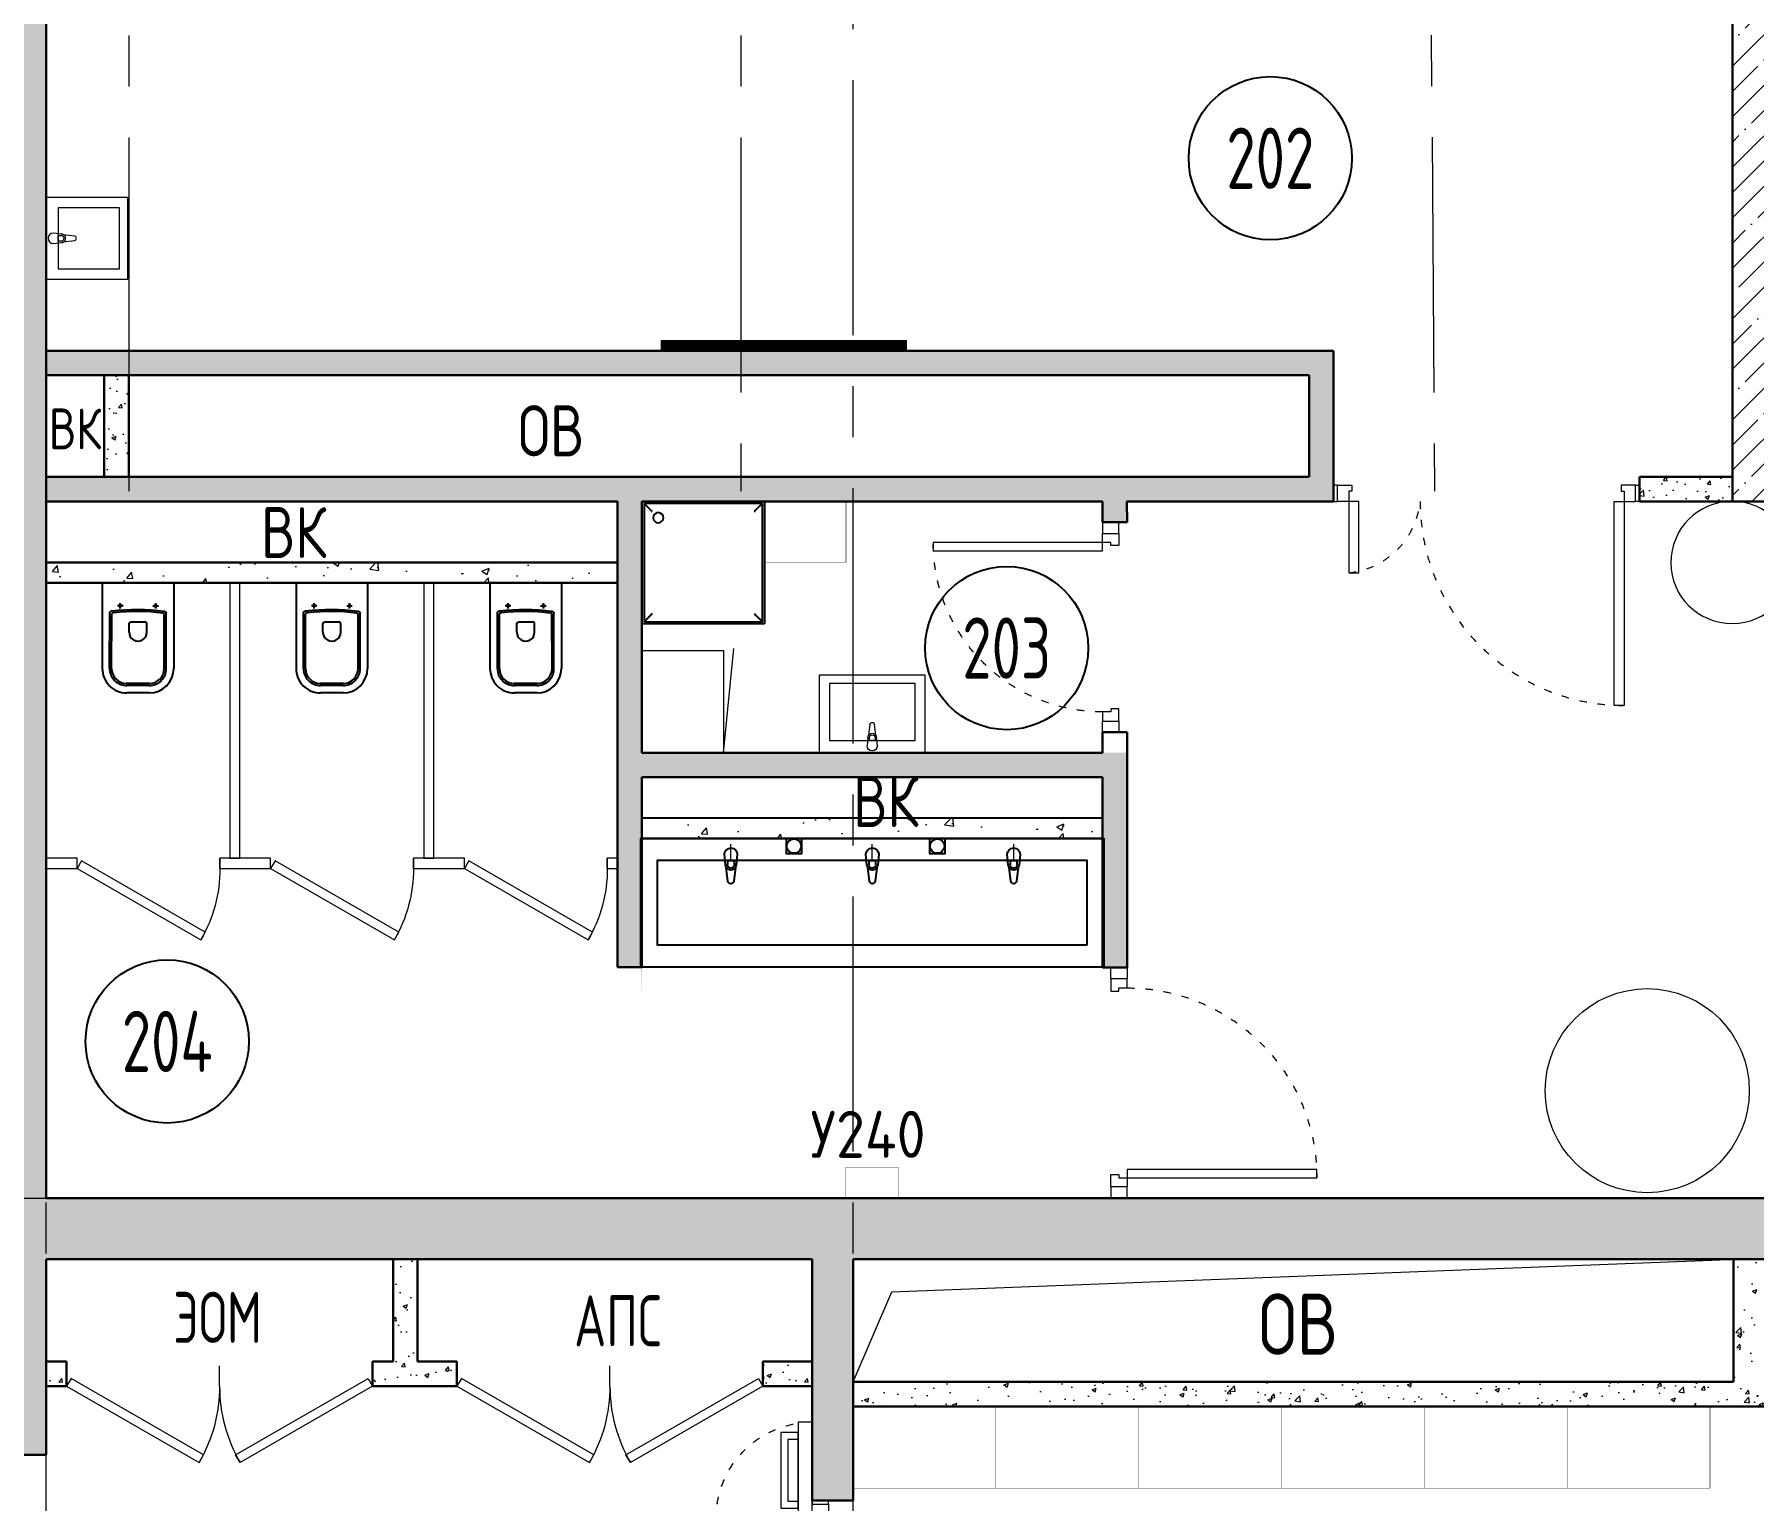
# Model space of a CAD drawing. Header units: millimetres. Extents: x -13407 to 95998, y -2719 to 109387.
# Drawn here: x 17107 to 25534, y 18370 to 25556 of the extents above; entities that cross this region are included whole.
import ezdxf
from ezdxf.enums import TextEntityAlignment as Align

# ---------------------------------------------------------------- set-up
doc = ezdxf.new("R2010")
doc.units = ezdxf.units.MM
doc.linetypes.add('ACAD_ISO03W100', pattern=[30, 12, -18])
doc.linetypes.add('CENTER', pattern=[2, 1.25, -0.25, 0.25, -0.25])
for name, color, linetype, lineweight in [('АР_Двери', 5, 'Continuous', 18), ('АР_Маркер экспликации', 239, 'Continuous', 13), ('АР_Номер помещения', 1, 'Continuous', 25), ('АР_Оси', 193, 'Continuous', 9), ('АР_Перегородки газоблок', 165, 'Continuous', 30), ('АР_Перегородки газоблок_Штрих', 165, 'Continuous', 5), ('АР_Перегородки сантехнические', 216, 'Continuous', 9), ('АР_Помещения_площадь', 19, 'Continuous', 9), ('АР_Сущ Несущая стена', 202, 'Continuous', 30), ('АР_тонкая линия', 250, 'Continuous', 0), ('АР_Шкафы ЭОМ', 1, 'Continuous', 0), ('АР_Штриховка монолит', 250, 'Continuous', 9), ('Сан.техника', 153, 'Continuous', 9), ('ТХ_мебель передв', 250, 'Continuous', 13), ('ТХ_ОСНОВНОЙ', 103, 'Continuous', 25)]:
    doc.layers.add(name, color=color, linetype=linetype, lineweight=lineweight)
for name, color, linetype in [('АР_Отверстия', 251, 'Continuous'), ('ТХ_дозаторы', 7, 'Continuous'), ('ТХ_обор_бытовое', 14, 'Continuous'), ('ТХ_обор_бытовое_поз', 14, 'Continuous'), ('ТХ_сантехника', 253, 'Continuous')]:
    doc.layers.add(name, color=color, linetype=linetype)
doc.layers.get('ТХ_ОСНОВНОЙ').off()
doc.styles.add('ICOCPEUR', font='isocpeur.ttf')
doc.styles.add('ISOCPEUR', font='isocpeur.ttf', dxfattribs={"width": 0.7})
doc.styles.add('ISOCPEUR_1', font='isocpeur.ttf', dxfattribs={"width": 0.9, "height": 250})
doc.styles.get("Standard").update_dxf_attribs({"font": 'arial.ttf'})
pattern_1 = [(50, (76865.7, -55313.48), (215.17805, -18.82564), [22.5, -247.5]), (355, (76865.7, -55313.48), (-41.6254, 225.65764), [18, -198]), (100.45144, (76883.63, -55315.05), (173.55265, 206.832), [19.12206, -210.34263]), (46.1842, (76865.7, -55253.48), (320.1724, -49.6558), [33.75, -371.25]), (96.63564, (76892.38, -55257.62), (280.3986, 292.2356), [28.6831, -315.5141]), (351.18416, (76865.7, -55253.5), (280.3986, 292.2356), [27, -297]), (21, (76895.7, -55268.48), (179.0721, -120.78567), [22.5, -247.5]), (326, (76895.7, -55268.48), (72.9946, 217.545), [18, -198]), (71.45144, (76910.62, -55278.55), (252.0667, 96.75935), [19.12206, -210.34263]), (37.5, (76865.7, -55313.48), (3.647957, 99.868156), [0, -195.6, 0, -201, 0, -198.75]), (7.5, (76865.7, -55313.48), (78.92086, 118.32351), [0, -114.6, 0, -191.1, 0, -75.75]), (327.5, (76798.8, -55313.48), (160.14673, -6.76646), [0, -75, 0, -234, 0, -310.5]), (317.5, (76768.8, -55313.48), (174.95585, 30.0315), [0, -97.5, 0, -155.4, 0, -220.5])]

# ---------------------------------------------------------------- blocks, each defined once
blk = doc.blocks.new('*U279')
at = {"color": 253}
for p, q in [((-700, 0), (-700, 50)), ((0, 0), (0, 50))]:
    blk.add_line(p, q, dxfattribs=at)
blk.add_lwpolyline([(0, 0), (-606.2, -350), (-628.1, -312.1), (-21.9, 37.9)], close=True, dxfattribs=at)
blk.add_arc((0, 0), 700, 180, 210, dxfattribs=at)
blk = doc.blocks.new('*U275')
at = {"color": 253}
for p, q in [((-700, 0), (-700, 50)), ((0, 0), (0, 50))]:
    blk.add_line(p, q, dxfattribs=at)
blk.add_lwpolyline([(0, 0), (-606.2, -350), (-628.1, -312.1), (-21.9, 37.9)], close=True, dxfattribs=at)
blk.add_arc((0, 0), 700, 180, 210, dxfattribs=at)
blk = doc.blocks.new('*U276')
at = {"color": 253}
for p, q in [((-700, 0), (-700, 50)), ((0, 0), (0, 50))]:
    blk.add_line(p, q, dxfattribs=at)
blk.add_lwpolyline([(0, 0), (-606.2, -350), (-628.1, -312.1), (-21.9, 37.9)], close=True, dxfattribs=at)
blk.add_arc((0, 0), 700, 180, 210, dxfattribs=at)
blk = doc.blocks.new('Полуторная_на лестницу')
at = {"color": 253}
for points in [[(75, 80), (75, 1080), (124.9, 1080), (124.9, 80)], [(1375.1, 430), (1375.1, 80), (1425, 80), (1425, 430)]]:
    blk.add_lwpolyline(points, close=True, dxfattribs=at)
for points in [[(0, 0), (0, 80), (20, 80), (20, 0), (0, 0)], [(20, 80), (20, 0), (90, 0), (90, 30), (75, 30), (75, 80), (20, 80)], [(1480, 80), (1480, 0), (1410, 0), (1410, 30), (1425, 30), (1425, 80), (1480, 80)], [(1500, 0), (1500, 80), (1480, 80), (1480, 0), (1500, 0)]]:
    blk.add_lwpolyline(points, dxfattribs=at)
at = {"color": 253, "linetype": 'ACAD_ISO03W100', "ltscale": 3}
for centre, radius, start, end in [((75, 80), 1000, 0, 90), ((1465.4, 39.6), 392.5, 95.90754, 174.09246)]:
    blk.add_arc(centre, radius, start, end, dxfattribs=at)
blk = doc.blocks.new('*U373')
at = {"layer": 'АР_Номер помещения', "color": 253}
blk.add_circle((-11695.7, 1756.1), 400, dxfattribs=at)
at = {"layer": 'АР_Номер помещения', "color": 253, "style": 'ISOCPEUR', "width": 0.7}
blk.add_attdef('НОМЕР_ПОМЕЩЕНИЯ', text='', height=300, dxfattribs=at).set_placement((-11695.7, 1756.1), align=Align.MIDDLE_CENTER)
at = {"layer": 'АР_Помещения_площадь', "color": 253, "lineweight": 30, "width": 0.7, "flags": 104}
blk.add_attdef('ИМЯ_ПОМЕЩЕНИЯ', text='', height=100, dxfattribs=at).set_placement((157.6, 1217.1), align=Align.MIDDLE_CENTER)
blk = doc.blocks.new('*U355')
at = {"layer": 'АР_Номер помещения', "color": 253}
blk.add_circle((-20384, 2051.9), 400, dxfattribs=at)
at = {"layer": 'АР_Номер помещения', "color": 253, "style": 'ISOCPEUR', "width": 0.7}
blk.add_attdef('НОМЕР_ПОМЕЩЕНИЯ', text='', height=300, dxfattribs=at).set_placement((-20384, 2051.9), align=Align.MIDDLE_CENTER)
at = {"layer": 'АР_Помещения_площадь', "color": 253, "lineweight": 30, "width": 0.7, "flags": 104}
blk.add_attdef('ИМЯ_ПОМЕЩЕНИЯ', text='', height=100, dxfattribs=at).set_placement((157.6, 1217.1), align=Align.MIDDLE_CENTER)
blk = doc.blocks.new('*U356')
at = {"layer": 'АР_Номер помещения', "color": 253}
blk.add_circle((-24393.5, 229.8), 400, dxfattribs=at)
at = {"layer": 'АР_Номер помещения', "color": 253, "style": 'ISOCPEUR', "width": 0.7}
blk.add_attdef('НОМЕР_ПОМЕЩЕНИЯ', text='', height=300, dxfattribs=at).set_placement((-24393.5, 229.8), align=Align.MIDDLE_CENTER)
at = {"layer": 'АР_Помещения_площадь', "color": 253, "lineweight": 30, "width": 0.7, "flags": 104}
blk.add_attdef('ИМЯ_ПОМЕЩЕНИЯ', text='', height=100, dxfattribs=at).set_placement((157.6, 1217.1), align=Align.MIDDLE_CENTER)
blk = doc.blocks.new('*U156')
at = {"color": 253}
for p, q in [((-750, 0), (-750, 100)), ((0, 0), (0, 100))]:
    blk.add_line(p, q, dxfattribs=at)
blk.add_lwpolyline([(0, 0), (-649.5, -375), (-671.4, -337.1), (-21.9, 37.9)], close=True, dxfattribs=at)
blk.add_arc((0, 0), 750, 180, 210, dxfattribs=at)
blk = doc.blocks.new('*U157')
at = {"color": 253}
for p, q in [((-750, 0), (-750, 100)), ((0, 0), (0, 100))]:
    blk.add_line(p, q, dxfattribs=at)
blk.add_lwpolyline([(0, 0), (-649.5, -375), (-671.4, -337.1), (-21.9, 37.9)], close=True, dxfattribs=at)
blk.add_arc((0, 0), 750, 180, 210, dxfattribs=at)
blk = doc.blocks.new('унитаз поликлиники')
at = {"color": 253}
for p, q in [((0, 175), (0, -175)), ((0, 175), (420, 175)), ((125.6, 86.7), (99.5, 86.7)), ((112.4, 73.1), (112.4, 100.2)), ((420, 138.7), (149.6, 138.7)), ((420, 129), (156.8, 128.7)), ((191.9, -33.7), (191.9, 33.7)), ((242.4, 43.7), (201.9, 43.7)), ((494, 57.1), (494, -57.1)), ((504, 55), (504, -55)), ((540, 55), (540, -55)), ((112.3, -73), (112.3, -100.1)), ((242.4, -43.7), (201.9, -43.7)), ((125.5, -86.5), (99.4, -86.5)), ((420, -139), (147.9, -138.7)), ((420, -129), (155.2, -128.7)), ((0, -175), (420, -175))]:
    blk.add_line(p, q, dxfattribs=at)
for centre, radius, start, end in [((420, 55), 120, 0, 90), ((420.5, 55.2), 83.5, 359.86187, 90.33349), ((420, 55), 74, 0, 90), ((242.4, 0), 43.7, 270, 90), ((420, -55), 120, 270, 0), ((420, -55), 84, 270, 0), ((420, -55), 74, 270, 358.40182)]:
    blk.add_arc(centre, radius, start, end, dxfattribs=at)
at = {"color": 253, "extrusion": (0, 0, -1)}
for centre, major_axis, ratio, start_param, end_param in [((112.4, 86.8), (3.55, 3.55), 1, 5.504025, 11.78721), ((1158.1, 0), (-731, -726.4), 0.993775, 0.659849, 0.910919), ((984.1, 0), (-23.4, -941.4), 0.89728, 1.422258, 1.677847), ((149.5, 127.3), (-5.6, -10.5), 0.821373, 1.269211, 2.570669), ((154.4, 119.8), (-5.61, -7.72), 0.798093, 1.232924, 2.686723), ((201.9, -33.5), (4.12, -9.49), 0.964797, 0.42926, 1.943413), ((147.9, -127.5), (5.4, -10.4), 0.836443, 0.56114, 1.877577), ((155.2, -117.5), (5.3, -10.4), 0.842984, 0.549902, 1.8819)]:
    blk.add_ellipse(centre, major_axis=major_axis, ratio=ratio, start_param=start_param, end_param=end_param, dxfattribs=at)
at = {"color": 253}
for centre, major_axis, ratio, start_param, end_param in [((201.9, 33.5), (4.12, 9.49), 0.964797, 0.42926, 1.943413), ((112.3, -86.6), (3.54, -3.55), 1, 5.504025, 11.78721)]:
    blk.add_ellipse(centre, major_axis=major_axis, ratio=ratio, start_param=start_param, end_param=end_param, dxfattribs=at)
blk = doc.blocks.new('Из_буфера27431')
at = {"color": 253, "linetype": 'Continuous', "lineweight": 5}
for p, q in [((-138.5, 11.1), (-85.6, 17.7)), ((-138.5, 11.1), (-85.6, 17.7)), ((-76.1, 21), (-34.1, 25)), ((-76.1, 21), (-34.1, 25)), ((-59, 13.6), (-73.9, 13.6)), ((-59, 13.6), (-73.9, 13.6)), ((-59, -13.6), (-59, 13.6)), ((-59, -13.6), (-59, 13.6)), ((-85.6, -17.7), (-138.5, -11.1)), ((-85.6, -17.7), (-138.5, -11.1)), ((-34.1, -25), (-76.1, -21)), ((-34.1, -25), (-76.1, -21)), ((-73.9, -13.6), (-59, -13.6)), ((-73.9, -13.6), (-59, -13.6))]:
    blk.add_line(p, q, dxfattribs=at)
for points in [[(0, -260), (-380, -260), (-380, 260), (0, 260)], [(-59, -210), (-339.1, -210), (-339.1, 210), (-59, 210)], [(-59, -210), (-339.1, -210), (-339.1, 210), (-59, 210)]]:
    blk.add_lwpolyline(points, close=True, dxfattribs=at)
for centre, radius, start, end in [((-137.1, 0), 11.2, 97.13892, 262.86108), ((-137.1, 0), 11.2, 97.13892, 262.86108), ((-74.2, 0), 21.1, 122.77103, 237.22897), ((-74.2, 0), 21.1, 122.77103, 237.22897), ((-73.9, 0), 13.6, 90, 270), ((-73.9, 0), 13.6, 90, 270), ((-74.2, 0), 21.1, 95.16961, 122.77103), ((-74.2, 0), 21.1, 95.16961, 122.77103), ((-34.1, 0), 25, 270, 90), ((-34.1, 0), 25, 270, 90), ((-74.2, 0), 21.1, 237.22897, 264.83039), ((-74.2, 0), 21.1, 237.22897, 264.83039)]:
    blk.add_arc(centre, radius, start, end, dxfattribs=at)
blk = doc.blocks.new('*U148')
at = {"color": 253}
for p, q in [((-750, 0), (-750, 100)), ((0, 0), (0, 100))]:
    blk.add_line(p, q, dxfattribs=at)
blk.add_lwpolyline([(0, 0), (-649.5, -375), (-671.4, -337.1), (-21.9, 37.9)], close=True, dxfattribs=at)
blk.add_arc((0, 0), 750, 180, 210, dxfattribs=at)
blk = doc.blocks.new('*U149')
at = {"color": 253}
for p, q in [((-750, 0), (-750, 100)), ((0, 0), (0, 100))]:
    blk.add_line(p, q, dxfattribs=at)
blk.add_lwpolyline([(0, 0), (-649.5, -375), (-671.4, -337.1), (-21.9, 37.9)], close=True, dxfattribs=at)
blk.add_arc((0, 0), 750, 180, 210, dxfattribs=at)
blk = doc.blocks.new('*U144')
at = {"color": 253}
for points in [[(-55, -80), (-55, 0), (-115, 0), (-115, -40), (-100, -40), (-100, -80), (-55, -80)], [(0, 0), (0, -80), (-55, -80), (-55, 0), (0, 0)], [(-1130, 0), (-1130, -80), (-1075, -80), (-1075, 0), (-1130, 0)], [(-1075, -80), (-1075, 0), (-1015, 0), (-1015, -40), (-1030, -40), (-1030, -80), (-1075, -80)]]:
    blk.add_lwpolyline(points, dxfattribs=at)
blk.add_lwpolyline([(-100, -80), (-100, -1010), (-140, -1010), (-140, -80)], close=True, dxfattribs=at)
at = {"color": 253, "linetype": 'ACAD_ISO03W100', "ltscale": 3}
blk.add_arc((-100, -80), 930, 180, 270, dxfattribs=at)
blk = doc.blocks.new('*U145')
at = {"color": 253}
blk.add_lwpolyline([(100, 80), (100, 910), (140, 910), (140, 80)], close=True, dxfattribs=at)
for points in [[(0, 0), (0, 80), (55, 80), (55, 0), (0, 0)], [(55, 80), (55, 0), (115, 0), (115, 40), (100, 40), (100, 80), (55, 80)], [(975, 80), (975, 0), (915, 0), (915, 40), (930, 40), (930, 80), (975, 80)], [(1030, 0), (1030, 80), (975, 80), (975, 0), (1030, 0)]]:
    blk.add_lwpolyline(points, dxfattribs=at)
at = {"color": 253, "linetype": 'ACAD_ISO03W100', "ltscale": 3}
blk.add_arc((100, 80), 830, 0, 90, dxfattribs=at)
blk = doc.blocks.new('Из_буфера31843')
at = {"color": 253}
for p, q in [((365.8, 166.1), (359.2, 113.1)), ((394.6, 113.1), (388, 166.1)), ((915.8, 166.1), (909.2, 113.1)), ((944.6, 113.1), (938, 166.1)), ((1465.7, 166.1), (1459.1, 113.1)), ((1494.5, 113.1), (1487.9, 166.1)), ((355.9, 103.6), (351.9, 61.7)), ((363.3, 86.6), (363.3, 101.5)), ((390.5, 86.6), (363.3, 86.6)), ((390.5, 101.5), (390.5, 86.6)), ((401.9, 61.7), (397.9, 103.6)), ((905.9, 103.6), (901.9, 61.7)), ((913.3, 86.6), (913.3, 101.5)), ((940.5, 86.6), (913.3, 86.6)), ((940.5, 101.5), (940.5, 86.6)), ((951.9, 61.7), (947.9, 103.6)), ((1455.8, 103.6), (1451.8, 61.7)), ((1463.2, 86.6), (1463.2, 101.5)), ((1490.4, 86.6), (1463.2, 86.6)), ((1490.4, 101.5), (1490.4, 86.6)), ((1501.8, 61.7), (1497.8, 103.6))]:
    blk.add_line(p, q, dxfattribs=at)
at = {"color": 253, "lineweight": 13, "ltscale": 500}
for p, q in [((376.9, 85), (376.9, 22.5)), ((926.9, 85), (926.9, 22.5)), ((1476.9, 85), (1476.9, 22.5))]:
    blk.add_line(p, q, dxfattribs=at)
at = {"color": 253}
for points in [[(1826.9, 500), (26.9, 500), (26.9, 0), (1826.9, 0)], [(1761.9, 415), (91.9, 415), (91.9, 85), (1761.9, 85)]]:
    blk.add_lwpolyline(points, close=True, dxfattribs=at)
for centre, major_axis, start_param, end_param in [((376.9, 164.7), (-7.91, 7.91), 4.051589, 6.943986), ((926.9, 164.7), (-7.91, 7.91), 4.051589, 6.943986), ((1476.8, 164.7), (-7.91, 7.91), 4.051589, 6.943986), ((376.9, 101.7), (-14.9, -14.9), -1.35736, -0.875625), ((376.9, 101.7), (-14.9, 14.9), 4.498953, 6.496621), ((376.9, 101.5), (-9.62, 9.62), 3.926991, 7.068583), ((376.9, 101.7), (-14.9, 14.9), 4.017217, 4.498953), ((926.9, 101.7), (-14.9, -14.9), -1.35736, -0.875625), ((926.9, 101.7), (-14.9, 14.9), 4.498953, 6.496621), ((926.9, 101.5), (-9.62, 9.62), 3.926991, 7.068583), ((926.9, 101.7), (-14.9, 14.9), 4.017217, 4.498953), ((1476.8, 101.7), (-14.9, -14.9), -1.35736, -0.875625), ((1476.8, 101.7), (-14.9, 14.9), 4.498953, 6.496621), ((1476.8, 101.5), (-9.62, 9.62), 3.926991, 7.068583), ((1476.8, 101.7), (-14.9, 14.9), 4.017217, 4.498953), ((376.9, 61.7), (-17.7, -17.7), -0.785398, 2.356194), ((926.9, 61.7), (-17.7, -17.7), -0.785398, 2.356194), ((1476.8, 61.7), (-17.7, -17.7), -0.785398, 2.356194)]:
    blk.add_ellipse(centre, major_axis=major_axis, ratio=1, start_param=start_param, end_param=end_param, dxfattribs=at)
blk = doc.blocks.new('дв.1700')
at = {"layer": 'АР_Двери', "color": 253}
for points in [[(-87, 0), (-87, -80), (-70, -80), (-70, 0), (-87, 0)], [(-70, -80), (-70, 0), (0, 0), (0, -30), (0, -30), (0, -80), (-70, -80)], [(1596, -80), (1596, 0), (1526, 0), (1526, -30), (1526, -30), (1526, -80), (1596, -80)], [(1613, 0), (1613, -80), (1596, -80), (1596, 0), (1613, 0)]]:
    blk.add_lwpolyline(points, dxfattribs=at)
for points in [[(0, -80), (-692, -876), (-639.2, -921.8), (52.7, -125.8)], [(1997.3, -149.9), (1526, -149.9), (1526, -80), (1997.3, -80)], [(19.9, -163.6), (-606.3, -883.9), (-542.2, -939.6), (84, -219.2)], [(1946.9, -234.7), (1576, -234.7), (1576, -149.9), (1946.9, -149.9)], [(1911.9, -199.7), (1611, -199.7), (1611, -149.9), (1911.9, -149.9)], [(-3, -190), (-583.3, -857.5), (-545.7, -890.2), (34.6, -222.7)]]:
    blk.add_lwpolyline(points, close=True, dxfattribs=at)
at = {"layer": 'АР_Двери', "color": 253, "linetype": 'ACAD_ISO03W100', "ltscale": 3}
for points in [[(0, -80), (0, -1134.7), (69.9, -1134.7), (69.9, -80)], [(1456.1, -551.3), (1456.1, -80), (1526, -80), (1526, -551.3)]]:
    blk.add_lwpolyline(points, close=True, dxfattribs=at)
for points in [[(69.9, -1049.5), (69.9, -1084.5), (154.7, -1084.5), (154.7, -130), (69.9, -130), (69.9, -165)], [(69.9, -1049.5), (119.7, -1049.5), (119.7, -165), (69.9, -165)], [(1456.1, -465.9), (1456.1, -500.9), (1371.3, -500.9), (1371.3, -130), (1456.1, -130), (1456.1, -165)], [(1456.1, -465.9), (1406.3, -465.9), (1406.3, -165), (1456.1, -165)]]:
    blk.add_lwpolyline(points, dxfattribs=at)
for centre, radius, start, end in [((0, -80), 1054.7, 228.99999, 0), ((1526, -80), 471.3, 180, 351.4758)]:
    blk.add_arc(centre, radius, start, end, dxfattribs=at)
blk = doc.blocks.new('Из_буфера30949')
at = {"color": 253}
for p, q in [((-600, 0), (-600, 600)), ((-600, 600), (0, 600)), ((-590, 590), (-590, 10)), ((-10, 590), (-590, 590)), ((-10, 10), (-10, 590)), ((0, 600), (0, 0)), ((0, 0), (-600, 0)), ((-590, 10), (-10, 10))]:
    blk.add_line(p, q, dxfattribs=at)
for start, end in [(90, 270), (270, 90)]:
    blk.add_arc((-80, 80), 25, start, end, dxfattribs=at)
for points, knots in [([(-550, 550), (-553.5, 553.6), (-558.7, 558.7), (-565.4, 565.3), (-569.3, 569.3), (-572.2, 572.2), (-575.1, 575.1), (-577.7, 577.7), (-580.1, 580.1), (-582.3, 582.3), (-584.7, 584.7), (-587.1, 587.1), (-589.3, 589.3), (-590, 590), (-590, 590)], [0, 0, 0, 0, 0.166667, 0.25, 0.333333, 0.375, 0.416667, 0.5, 0.541667, 0.583333, 0.666667, 0.75, 0.833333, 1, 1, 1, 1]), ([(-50, 550), (-46.4, 553.5), (-41.3, 558.7), (-34.7, 565.4), (-30.7, 569.3), (-27.8, 572.2), (-24.9, 575.1), (-22.3, 577.7), (-19.9, 580.1), (-17.7, 582.3), (-15.3, 584.7), (-12.9, 587.1), (-10.7, 589.3), (-10, 590), (-10, 590)], [0, 0, 0, 0, 0.166667, 0.25, 0.333333, 0.375, 0.416667, 0.5, 0.541667, 0.583333, 0.666667, 0.75, 0.833333, 1, 1, 1, 1]), ([(-550, 50), (-553.6, 46.5), (-558.7, 41.3), (-565.3, 34.6), (-569.3, 30.7), (-572.2, 27.8), (-575.1, 24.9), (-577.7, 22.3), (-580.1, 19.9), (-582.3, 17.7), (-584.7, 15.3), (-587.1, 12.9), (-589.3, 10.7), (-590, 10), (-590, 10)], [0, 0, 0, 0, 0.166667, 0.25, 0.333333, 0.375, 0.416667, 0.5, 0.541667, 0.583333, 0.666667, 0.75, 0.833333, 1, 1, 1, 1]), ([(-10, 10), (-10, 10), (-10.7, 10.7), (-12.9, 12.9), (-15.3, 15.3), (-17.7, 17.7), (-19.9, 19.9), (-22.3, 22.3), (-24.9, 24.9), (-27.8, 27.8), (-30.7, 30.7), (-34.6, 34.7), (-41.3, 41.3), (-46.5, 46.4), (-50, 50)], [-1, -1, -1, -1, -0.833333, -0.75, -0.666667, -0.583333, -0.541667, -0.5, -0.416667, -0.375, -0.333333, -0.25, -0.166667, 0, 0, 0, 0])]:
    blk.add_open_spline(points, degree=3, knots=knots, dxfattribs=at)
blk = doc.blocks.new('A$C3da1b1ea')
at = {"color": 253, "lineweight": 0}
blk.add_lwpolyline([(0, 0), (50, 0), (50, -1200), (0, -1200), (0, 0)], dxfattribs=at)
blk = doc.blocks.new('У101')
at = {"layer": 'ТХ_мебель передв', "color": 253, "const_width": 2}
blk.add_lwpolyline([(341447.9, -227857.8), (342147.9, -227857.8), (342147.9, -228257.8), (341447.9, -228257.8)], close=True, dxfattribs=at)
blk = doc.blocks.new('Шкаф для ПУИ 500х400')
at = {"color": 253}
blk.add_line((400, 0), (450, -510), dxfattribs=at)
blk.add_lwpolyline([(400, -500), (400, 0), (0, 0), (0, -500)], close=True, dxfattribs=at)
blk = doc.blocks.new('У226')
at = {"color": 253, "ltscale": 0.1, "const_width": 2}
blk.add_lwpolyline([(291837.1, -218416.9), (292137.1, -218416.9), (292137.1, -218816.9), (291837.1, -218816.9)], close=True, dxfattribs=at)
blk = doc.blocks.new('У007')
at = {"layer": 'Сан.техника', "color": 253, "linetype": 'Continuous', "lineweight": 5}
for p, q in [((-172832.6, 79059.6), (-172839.2, 79006.7)), ((-172832.6, 79059.6), (-172839.2, 79006.7)), ((-172803.7, 79006.7), (-172810.4, 79059.6)), ((-172803.7, 79006.7), (-172810.4, 79059.6)), ((-172842.5, 78997.2), (-172846.5, 78955.2)), ((-172842.5, 78997.2), (-172846.5, 78955.2)), ((-172835.1, 78980.1), (-172835.1, 78995)), ((-172835.1, 78980.1), (-172835.1, 78995)), ((-172807.9, 78980.1), (-172835.1, 78980.1)), ((-172807.9, 78980.1), (-172835.1, 78980.1)), ((-172807.9, 78995), (-172807.9, 78980.1)), ((-172807.9, 78995), (-172807.9, 78980.1)), ((-172796.5, 78955.2), (-172800.5, 78997.2)), ((-172796.5, 78955.2), (-172800.5, 78997.2))]:
    blk.add_line(p, q, dxfattribs=at)
for points in [[(-172621.5, 78921.1), (-172621.5, 79321.1), (-173021.5, 79321.1), (-173021.5, 78921.1)], [(-172671.5, 78980.1), (-172671.5, 79280.2), (-172971.5, 79280.2), (-172971.5, 78980.1)], [(-172671.5, 78980.1), (-172671.5, 79280.2), (-172971.5, 79280.2), (-172971.5, 78980.1)]]:
    blk.add_lwpolyline(points, close=True, dxfattribs=at)
for centre, radius, start, end in [((-172821.5, 79058.2), 11.2, 7.13862, 172.86077), ((-172821.5, 79058.2), 11.2, 7.13862, 172.86077), ((-172821.5, 78955.2), 25, 179.99969, 359.99969), ((-172821.5, 78955.2), 25, 179.99969, 359.99969), ((-172821.5, 78995.3), 21.1, 147.22867, 174.83008), ((-172821.5, 78995.3), 21.1, 147.22867, 174.83008), ((-172821.5, 78995.3), 21.1, 32.77072, 147.22867), ((-172821.5, 78995.3), 21.1, 32.77072, 147.22867), ((-172821.5, 78995), 13.6, 359.99969, 179.99969), ((-172821.5, 78995), 13.6, 359.99969, 179.99969), ((-172821.5, 78995.3), 21.1, 5.1693, 32.77072), ((-172821.5, 78995.3), 21.1, 5.1693, 32.77072)]:
    blk.add_arc(centre, radius, start, end, dxfattribs=at)
blk = doc.blocks.new('У012')
at = {"layer": 'ТХ_мебель передв', "color": 253}
blk.add_open_spline([(-181454, 44963.5, -0.6), (-181454, 44799.5, -0.6), (-181586.3, 44667.2, -0.6), (-181750.4, 44667.2, -0.6), (-181919.7, 44667.2, -0.6), (-182052, 44799.5, -0.6), (-182052, 44963.5, -0.6), (-182052, 45132.9, -0.6), (-181919.7, 45265.2, -0.6), (-181750.4, 45265.2, -0.6), (-181586.3, 45265.2, -0.6), (-181454, 45132.9, -0.6), (-181454, 44963.5, -0.6)], degree=3, knots=[0, 0, 0, 0, 1, 1, 1, 2, 2, 2, 3, 3, 3, 4, 4, 4, 4], dxfattribs=at)
blk = doc.blocks.new('У240')
at = {"layer": 'ТХ_обор_бытовое', "color": 253, "lineweight": 0, "ltscale": 100, "transparency": 33554687, "const_width": 2}
blk.add_lwpolyline([(259065, 2931.5), (259065, 3191.5), (259215, 3191.5), (259215, 2931.5)], close=True, dxfattribs=at)
blk = doc.blocks.new('A$C500e89c7')
at = {"color": 253, "ltscale": 100}
blk.add_circle((-36.5, 37.3), 35.3, dxfattribs=at)
at = {"layer": 'ТХ_дозаторы', "color": 253, "ltscale": 100}
blk.add_lwpolyline([(-73, 74.7), (0, 74.7), (0, 0), (-73, 0)], close=True, dxfattribs=at)
blk = doc.blocks.new('У014')
at = {"layer": 'ТХ_мебель передв', "color": 253}
blk.add_circle((-169652.2, 43208.2, -0.6), 500, dxfattribs=at)

msp = doc.modelspace()

# ---------------------------------------------------------------- hatches: boundary and pattern name
at = {"layer": 'АР_Перегородки газоблок_Штрих', "ltscale": 100}
h = msp.add_hatch(dxfattribs=at)
h.set_pattern_fill('AR-CONC', color=253, scale=30)
h.set_pattern_definition(pattern_1)
h.paths.add_polyline_path([(23474.5, 24005), (17569.9, 24005), (17569.9, 23886.1), (23354.5, 23885.5), (23354.5, 23386.3), (23474.5, 23386.8)])
h.paths.add_polyline_path([(17569.9, 24003.5), (17165, 24003.5), (17165, 23887), (17569.9, 23887)])
h = msp.add_hatch(dxfattribs=at)
h.set_pattern_fill('AR-CONC', color=253, scale=30)
h.set_pattern_definition([(50, (68300.7, -55313.48), (215.17805, -18.82564), [22.5, -247.5]), (355, (68300.7, -55313.48), (-41.6254, 225.65764), [18, -198]), (100.45144, (68318.63, -55315.05), (173.55265, 206.832), [19.12206, -210.34263]), (46.1842, (68300.7, -55253.48), (320.1724, -49.6558), [33.75, -371.25]), (96.63564, (68327.38, -55257.62), (280.3986, 292.2356), [28.6831, -315.5141]), (351.18416, (68300.7, -55253.5), (280.3986, 292.2356), [27, -297]), (21, (68330.7, -55268.48), (179.0721, -120.78567), [22.5, -247.5]), (326, (68330.7, -55268.48), (72.9946, 217.545), [18, -198]), (71.45144, (68345.62, -55278.55), (252.0667, 96.75935), [19.12206, -210.34263]), (37.5, (68300.7, -55313.48), (3.647957, 99.868156), [0, -195.6, 0, -201, 0, -198.75]), (7.5, (68300.7, -55313.48), (78.92086, 118.32351), [0, -114.6, 0, -191.1, 0, -75.75]), (327.5, (68233.8, -55313.48), (160.14673, -6.76646), [0, -75, 0, -234, 0, -310.5]), (317.5, (68203.8, -55313.48), (174.95585, 30.0315), [0, -97.5, 0, -155.4, 0, -220.5])])
h.paths.add_polyline_path([(17569.9, 23885), (17449.9, 23885), (17449.9, 23386.8), (17569.9, 23386.8)])
h = msp.add_hatch(dxfattribs=at)
h.set_pattern_fill('AR-CONC', color=253, scale=30)
h.set_pattern_definition(pattern_1)
h.paths.add_polyline_path([(22462.3, 22035.2), (20085.3, 22035.2), (20085.3, 23266.8), (22342.4, 23266.8), (22342.7, 23165.1), (22462.7, 23165.4), (22462.4, 23266.8), (23474.5, 23266.8), (23474.6, 23386.8), (17317.7, 23386.9), (17165, 23386.9), (17165, 23267), (19965.3, 23266.8), (19965.3, 20984.7), (20080.5, 20984.7), (20085.3, 20837.8), (20085.3, 21915.2), (22342.3, 21915.2), (22342.7, 20982.2), (22462.7, 20982.2)])
h = msp.add_hatch(dxfattribs=at)
h.set_pattern_fill('AR-CONC', color=253, scale=30)
h.set_pattern_definition(pattern_1)
h.paths.add_polyline_path([(25430, 23386.8), (24974.5, 23386.8), (24974.5, 23266.8), (25430, 23266.8)])
h = msp.add_hatch(dxfattribs=at)
h.set_pattern_fill('AR-CONC', color=253, scale=2)
h.set_pattern_definition([(50, (-462934.4, -147481.34), (364.36934, -31.87817), [38.1, -419.1]), (355, (-462934.4, -147481.34), (-70.48684, 382.1137), [30.48, -335.28117]), (100.451445, (-462904.04, -147484), (293.8825, 350.2355), [32.38002, -356.1805]), (46.1842, (-462934.4, -147379.74), (542.1581, -84.08466), [57.15, -628.65]), (96.63556, (-462889.2, -147386.75), (474.80827, 494.85225), [48.57005, -534.2712]), (351.18415, (-462934.4, -147379.74), (474.80827, 494.85225), [45.71993, -502.91946]), (21, (-462883.6, -147405.14), (303.22878, -204.5304), [38.1, -419.1]), (326, (-462883.6, -147405.14), (123.60406, 368.37593), [30.48, -335.28]), (71.451445, (-462858.33, -147422.2), (426.83284, 163.84554), [32.38002, -356.17988]), (37.5, (-462934.4, -147481.34), (6.177207, 169.110078), [0, -331.216, 0, -340.36, 0, -336.55]), (7.5, (-462934.4, -147481.34), (133.639325, 200.36115), [0, -194.056, 0, -323.596, 0, -128.27]), (327.5, (-463047.68, -147481.34), (271.18119, -11.457488), [0, -127, 0, -396.24, 0, -525.78]), (317.5, (-463098.48, -147481.34), (296.25836, 50.85298), [0, -165.1, 0, -263.144, 0, -373.38])])
h.paths.add_polyline_path([(19965.3, 22968.2), (17165, 22968), (17165, 22868), (19965.3, 22868.2)])
h = msp.add_hatch(dxfattribs=at)
h.set_pattern_fill('AR-CONC', color=253, scale=2)
h.set_pattern_definition([(50, (-460117.44, -148734.48), (364.36934, -31.87817), [38.1, -419.1]), (355, (-460117.44, -148734.5), (-70.48684, 382.1137), [30.48, -335.28117]), (100.451445, (-460087.08, -148737.14), (293.8825, 350.2355), [32.38002, -356.1805]), (46.1842, (-460117.44, -148632.9), (542.1581, -84.08466), [57.15, -628.65]), (96.63556, (-460072.26, -148639.9), (474.80827, 494.85225), [48.57005, -534.2712]), (351.18415, (-460117.44, -148632.9), (474.80827, 494.85225), [45.71993, -502.91946]), (21, (-460066.64, -148658.28), (303.22878, -204.5304), [38.1, -419.1]), (326, (-460066.64, -148658.3), (123.60406, 368.37593), [30.48, -335.28]), (71.451445, (-460041.37, -148675.33), (426.83284, 163.84554), [32.38002, -356.17988]), (37.5, (-460117.44, -148734.48), (6.177207, 169.110078), [0, -331.216, 0, -340.36, 0, -336.55]), (7.5, (-460117.44, -148734.48), (133.639325, 200.36115), [0, -194.056, 0, -323.596, 0, -128.27]), (327.5, (-460230.73, -148734.48), (271.18119, -11.457488), [0, -127, 0, -396.24, 0, -525.78]), (317.5, (-460281.53, -148734.48), (296.25836, 50.85298), [0, -165.1, 0, -263.144, 0, -373.38])])
h.paths.add_polyline_path([(22342.4, 21715.1), (20085.3, 21714.9), (20085.3, 21614.9), (22342.5, 21615.1)])
h = msp.add_hatch(dxfattribs=at)
h.set_pattern_fill('AR-CONC', color=253, scale=30)
h.set_pattern_definition(pattern_1)
h.paths.add_polyline_path([(19178.4, 19051), (18985, 19051), (18985, 19552.2), (18865, 19552.2), (18865, 19051), (18765.1, 19051), (18764.9, 18931), (19178.1, 18931)])
h = msp.add_hatch(dxfattribs=at)
h.set_pattern_fill('AR-CONC', color=253, scale=30)
h.set_pattern_definition(pattern_1)
h.paths.add_polyline_path([(25555, 18951), (25555, 19051), (25555, 19552.2), (25435, 19552.2), (25435, 18951), (21120.1, 18951), (21120, 18831), (25925, 18831), (25925, 19552.2), (25805, 19552.2), (25805, 18951)])
h = msp.add_hatch(dxfattribs=at)
h.set_pattern_fill('AR-CONC', color=253, scale=30)
h.set_pattern_definition(pattern_1)
h.paths.add_polyline_path([(17265, 19051), (17165, 19051), (17165, 18931), (17265, 18931)])
h = msp.add_hatch(dxfattribs=at)
h.set_pattern_fill('AR-CONC', color=253, scale=30)
h.set_pattern_definition([(50, (80520.7, -55313.48), (215.17805, -18.82564), [22.5, -247.5]), (355, (80520.7, -55313.48), (-41.6254, 225.65764), [18, -198]), (100.45144, (80538.63, -55315.05), (173.55265, 206.832), [19.12206, -210.34263]), (46.1842, (80520.7, -55253.48), (320.1724, -49.6558), [33.75, -371.25]), (96.63564, (80547.38, -55257.62), (280.3986, 292.2356), [28.6831, -315.5141]), (351.18416, (80520.7, -55253.5), (280.3986, 292.2356), [27, -297]), (21, (80550.7, -55268.48), (179.0721, -120.78567), [22.5, -247.5]), (326, (80550.7, -55268.48), (72.9946, 217.545), [18, -198]), (71.45144, (80565.62, -55278.55), (252.0667, 96.75935), [19.12206, -210.34263]), (37.5, (80520.7, -55313.48), (3.647957, 99.868156), [0, -195.6, 0, -201, 0, -198.75]), (7.5, (80520.7, -55313.48), (78.92086, 118.32351), [0, -114.6, 0, -191.1, 0, -75.75]), (327.5, (80453.8, -55313.48), (160.14673, -6.76646), [0, -75, 0, -234, 0, -310.5]), (317.5, (80423.8, -55313.48), (174.95585, 30.0315), [0, -97.5, 0, -155.4, 0, -220.5])])
h.paths.add_polyline_path([(20920, 19051), (20678.2, 19051), (20678.2, 18931), (20920, 18931)])
at = {"layer": 'АР_Штриховка монолит', "ltscale": 100}
h = msp.add_hatch(dxfattribs=at)
h.set_pattern_fill('ANSI35', color=253, scale=700)
h.set_pattern_definition([(45, (-951587.81, 109892.1), (-123.743687, 123.743687), []), (45, (-951464.07, 109892.1), (-123.743687, 123.743687), [218.75, -43.75, 0, -43.75])])
h.paths.add_polyline_path([(51365, 31337.2), (16865, 31337.2), (16865, 27372.2), (16865, 27172.2), (16865, 19852.2), (16965, 19852.2), (16965, 18594.7), (17165, 18594.7), (17165, 19552.2), (20920, 19552.2), (20920, 18369.7), (21120, 18369.7), (21120, 19552.2), (28120, 19552.2), (28120, 19852.2), (17165, 19852.2), (17165, 31037.2), (51365, 31037.2)])
h = msp.add_hatch(dxfattribs=at)
h.set_pattern_fill('ANSI35', color=253, scale=700)
h.set_pattern_definition([(45, (-948772.81, 121826.74), (-123.743687, 123.743687), []), (45, (-948649.07, 121826.74), (-123.743687, 123.743687), [218.75, -43.75, 0, -43.75])])
h.paths.add_polyline_path([(25730, 31037.2), (25430, 31037.2), (25430, 23266.8), (25730, 23266.8)])

# ---------------------------------------------------------------- linework, layer by layer
at = {"color": 253, "ltscale": 100}
msp.add_lwpolyline([(17449.9, 23386.8), (17165, 23386.8), (17165, 23885), (17449.9, 23885)], close=True, dxfattribs=at)
at = {"layer": 'АР_Оси', "color": 253, "linetype": 'CENTER', "ltscale": 1000}
for p, q in [((17569.9, 79049.7), (17569.9, 23317.3)), ((20569.9, 79049.7), (20569.9, 23317.3)), ((23569.9, 79049.7), (23969.9, 23317.3)), ((17165, -1919.1), (17165, 32388.4)), ((21120, -1919.1), (21120, 32388.4)), ((-12563.8, 19852.2), (71033.4, 19852.2))]:
    msp.add_line(p, q, dxfattribs=at)
at = {"layer": 'АР_Перегородки газоблок', "color": 253, "ltscale": 100}
for p, q in [((23474.5, 23386.8), (23474.5, 24005)), ((17449.9, 23386.8), (17449.9, 23885)), ((17569.9, 23386.8), (17569.9, 23885)), ((23354.5, 23386.8), (23354.5, 23885)), ((25435, 19552.2), (25435, 18951)), ((25435, 18951), (21120, 18951)), ((25925, 18831), (21120, 18831))]:
    msp.add_line(p, q, dxfattribs=at)
for points in [[(17165, 24005), (23474.5, 24005)], [(23354.5, 23885), (17165, 23885)], [(17165, 23386.8), (23354.5, 23386.8)], [(23474.5, 23386.8), (23474.5, 23266.8)], [(24974.5, 23266.8), (24974.5, 23386.8)], [(24974.5, 23386.8), (25430, 23386.8)], [(17165, 23266.8), (19965.3, 23266.8)], [(19965.3, 20984.7), (19965.3, 23266.8)], [(20085.3, 23266.9), (22342.4, 23266.9)], [(20085.3, 23266.8), (20085.3, 22035.2)], [(22342.7, 23165.2), (22342.4, 23266.8)], [(22462.4, 23266.8), (23474.5, 23266.8)], [(22462.4, 23266.8), (22462.7, 23165.5)], [(24974.5, 23266.8), (25430, 23266.8)], [(22462.7, 23165.5), (22342.7, 23165.2)], [(17165, 22968), (19965.3, 22968)], [(19965.3, 22868), (17165, 22868)], [(22342.4, 22035.2), (22342.3, 22135.2), (22462.7, 22135.2)], [(22462.7, 22135.2), (22462.7, 20982.2)], [(20085.3, 22035.2), (22342.4, 22035.2)], [(20085.3, 21915.2), (20085.3, 20984.7)], [(20085.3, 21915.2), (22342.3, 21915.2)], [(22342.7, 20982.2), (22342.4, 21915.2)], [(20085.3, 21714.9), (22342.4, 21715.1)], [(22342.5, 21615.1), (20085.3, 21614.9)], [(20085.3, 20984.7), (19965.3, 20984.7)], [(22462.7, 20982.2), (22342.7, 20982.2)], [(18865, 19552.2), (18865, 19051)], [(18985, 19552.2), (18985, 19051)], [(17165, 19051), (17265, 19051)], [(17265, 19051), (17265, 18931)], [(18765, 19051), (18865, 19051)], [(19178.2, 19051), (19178.2, 18931), (18765, 18931)], [(18765, 19051), (18765, 18931)], [(18985, 19051), (19178.2, 19051)], [(20678.2, 19051), (20920, 19051)], [(20920, 18931), (20678.2, 18931), (20678.2, 19051)], [(17265, 18931), (17165, 18931)]]:
    msp.add_lwpolyline(points, dxfattribs=at)
at = {"layer": 'АР_Перегородки сантехнические', "color": 253, "lineweight": 0}
for points in [[(18115, 22868), (18065, 22868), (18065, 21518), (18115, 21518)], [(19065.3, 22868), (19015.3, 22868), (19015.3, 21518), (19065.3, 21518)], [(17316.8, 21468), (17316.8, 21518), (17165, 21518), (17165, 21468)], [(18265.3, 21468), (18265.3, 21518), (18016.8, 21518), (18016.8, 21468)], [(19215.3, 21468), (19215.3, 21518), (18965.3, 21518), (18965.3, 21468)], [(19965.3, 21468), (19965.3, 21518), (19915.3, 21518), (19915.3, 21468)]]:
    msp.add_lwpolyline(points, close=True, dxfattribs=at)
at = {"layer": 'АР_Сущ Несущая стена', "color": 253, "ltscale": 100}
for p, q in [((17165, 31037.2), (17165, 19852.2)), ((25430, 31037.2), (25430, 23266.8)), ((25430, 23266.8), (25730, 23266.8)), ((17165, 19852.2), (28120, 19852.2)), ((17165, 19552.2), (17165, 18594.7)), ((17165, 19552.2), (20920, 19552.2)), ((20920, 19552.2), (20920, 18369.7)), ((21120, 19552.2), (28120, 19552.2)), ((21120, 19552.2), (21120, 18369.7)), ((16965, 18594.7), (17165, 18594.7)), ((20920, 18369.7), (21120, 18369.7))]:
    msp.add_line(p, q, dxfattribs=at)
at = {"layer": 'АР_тонкая линия', "color": 253, "ltscale": 100}
msp.add_lwpolyline([(21120, 18951), (21309.1, 19392.4), (25455, 19552.2)], dxfattribs=at)
at = {"layer": 'ТХ_мебель передв', "color": 253, "const_width": 50}
msp.add_lwpolyline([(21380.1, 24030), (20180.1, 24030)], dxfattribs=at)
at = {"layer": 'ТХ_мебель передв', "color": 253, "ltscale": 100}
for points in [[(24395.2, 19552.2), (25115.2, 19552.2)], [(22487.3, 18831), (23207.3, 18831)]]:
    msp.add_lwpolyline(points, dxfattribs=at)

# ---------------------------------------------------------------- block references
at = {"layer": 'АР_Двери', "color": 253, "rotation": 180}
msp.add_blockref('Полуторная_на лестницу', (24974.5, 23346.8), dxfattribs=at)
at = {"layer": 'АР_Двери', "color": 253, "xscale": -1}
for name, p, rotation in [('*U145', (22422.7, 23165.2), 90), ('*U144', (22382.7, 19852.2), 90), ('дв.1700', (21000, 16756.7), 270)]:
    msp.add_blockref(name, p, dxfattribs=dict(at, rotation=rotation))
at = {"layer": 'АР_Двери', "color": 253, "lineweight": 30, "xscale": -1}
for name, p in [('*U276', (17316.8, 21468)), ('*U275', (18265.3, 21468)), ('*U279', (19215.3, 21468))]:
    msp.add_blockref(name, p, dxfattribs=at)
at = {"layer": 'АР_Двери', "color": 253, "xscale": -1}
for name, p in [('*U157', (17265, 18931)), ('*U149', (19178.2, 18931))]:
    msp.add_blockref(name, p, dxfattribs=at)
at = {"layer": 'АР_Двери', "color": 253}
for name, p in [('*U156', (18765, 18931)), ('*U148', (20678.2, 18931))]:
    msp.add_blockref(name, p, dxfattribs=at)
at = {"layer": 'АР_Маркер экспликации', "color": 253}
ref = msp.add_blockref('*U373', (34860.4, 23192.4), dxfattribs=at)
ref.add_attrib('НОМЕР_ПОМЕЩЕНИЯ', '202', dxfattribs={"layer": 'АР_Номер помещения', "color": 253, "height": 300, "style": 'ISOCPEUR', "width": 0.7}).set_placement((23164.7, 24948.5), align=Align.MIDDLE_CENTER)
ref = msp.add_blockref('*U355', (42256.7, 20496.1), dxfattribs=at)
ref.add_attrib('НОМЕР_ПОМЕЩЕНИЯ', '203', dxfattribs={"layer": 'АР_Номер помещения', "color": 253, "height": 300, "style": 'ISOCPEUR', "width": 0.7}).set_placement((21872.7, 22548), align=Align.MIDDLE_CENTER)
ref = msp.add_blockref('*U356', (42151.7, 20390.2), dxfattribs=at)
ref.add_attrib('НОМЕР_ПОМЕЩЕНИЯ', '204', dxfattribs={"layer": 'АР_Номер помещения', "color": 253, "height": 300, "style": 'ISOCPEUR', "width": 0.7}).set_placement((17758.2, 20620), align=Align.MIDDLE_CENTER)
at = {"layer": 'ТХ_дозаторы', "color": 253, "ltscale": 100}
for p in [(20866.6, 21540.2), (21568.8, 21540.2)]:
    msp.add_blockref('A$C500e89c7', p, dxfattribs=at)
at = {"layer": 'ТХ_мебель передв', "color": 253, "lineweight": 0, "rotation": 89.99999999999999}
msp.add_blockref('A$C3da1b1ea', (20180.1, 24005), dxfattribs=at)
at = {"layer": 'ТХ_мебель передв', "color": 253, "rotation": 270}
msp.add_blockref('У226', (239502.2, 315103.9), dxfattribs=at)
at = {"layer": 'ТХ_мебель передв', "color": 253}
for name, p in [('У012', (207180.4, -21998.3, 0.6)), ('У014', (194664.5, -22829.5, 0.6))]:
    msp.add_blockref(name, p, dxfattribs=at)
at = {"layer": 'ТХ_мебель передв', "color": 253, "xscale": -1, "rotation": 180}
msp.add_blockref('Шкаф для ПУИ 500х400', (20085.3, 22035.2), dxfattribs=at)
at = {"layer": 'ТХ_ОСНОВНОЙ', "color": 253, "rotation": 90}
msp.add_blockref('У240', (24274.4, -239212.7), dxfattribs=at)
at = {"layer": 'ТХ_ОСНОВНОЙ', "color": 253}
for p in [(-320327.9, 246688.8), (-319627.9, 246688.8), (-318927.9, 246688.8), (-318227.9, 246688.8), (-317527.9, 246688.8), (-316827.9, 246688.8)]:
    msp.add_blockref('У101', p, dxfattribs=at)
at = {"layer": 'ТХ_сантехника', "color": 253, "rotation": 270}
for name, p in [('У007', (-61756.1, -148265.4)), ('унитаз поликлиники', (17615, 22868)), ('унитаз поликлиники', (17615, 22868)), ('унитаз поликлиники', (18565, 22868)), ('унитаз поликлиники', (18565, 22868)), ('унитаз поликлиники', (19515.3, 22868)), ('унитаз поликлиники', (19515.3, 22868))]:
    msp.add_blockref(name, p, dxfattribs=at)
at = {"layer": 'ТХ_сантехника', "color": 253, "ltscale": 75, "rotation": 180}
msp.add_blockref('Из_буфера30949', (20085.3, 23266.8), dxfattribs=at)
at = {"layer": 'ТХ_сантехника', "color": 253, "ltscale": 100, "xscale": -1, "rotation": 90}
msp.add_blockref('Из_буфера27431', (21213.8, 22035.2), dxfattribs=at)
at = {"layer": 'ТХ_сантехника', "color": 253, "xscale": -1.260271784328809, "yscale": 1.260271784328809, "zscale": 1.260271784328809, "rotation": 180}
msp.add_blockref('Из_буфера31843', (20045.8, 21614.9), dxfattribs=at)

# ---------------------------------------------------------------- texts
at = {"layer": 'АР_Отверстия', "color": 253, "ltscale": 100, "attachment_point": 5, "line_spacing_factor": 0.7, "style": 'ICOCPEUR'}
for s, insert, char_height in [('\\A1;{\\W0.8;ВК}', (17306.2, 23622), 200), ('\\A1;{\\W0.8;ОВ}', (19639.6, 23612.6), 250), ('\\A1;{\\W0.8;ВК}', (18378, 23114.4), 250), ('\\A1;{\\W0.8;ВК}', (21280.5, 21795.7), 250), ('\\A1;{\\W0.8;ОВ}', (23301.2, 19234.4), 300)]:
    msp.add_mtext(s, dxfattribs=dict(at, insert=insert, char_height=char_height))
at = {"layer": 'АР_Шкафы ЭОМ', "color": 253, "ltscale": 100, "char_height": 250, "attachment_point": 5, "style": 'ICOCPEUR'}
for s, insert in [('\\A1;{\\W0.7;ЭОМ}', (18005.4, 19267.5)), ('\\A1;{\\W0.7;АПС}', (19967.8, 19250.8))]:
    msp.add_mtext(s, dxfattribs=dict(at, insert=insert))
at = {"layer": 'ТХ_обор_бытовое_поз', "color": 253, "style": 'ISOCPEUR_1', "width": 0.9}
msp.add_text('У240', height=230, dxfattribs=at).set_placement((20910.4, 20049.6))

doc.saveas('drawing.dxf')
